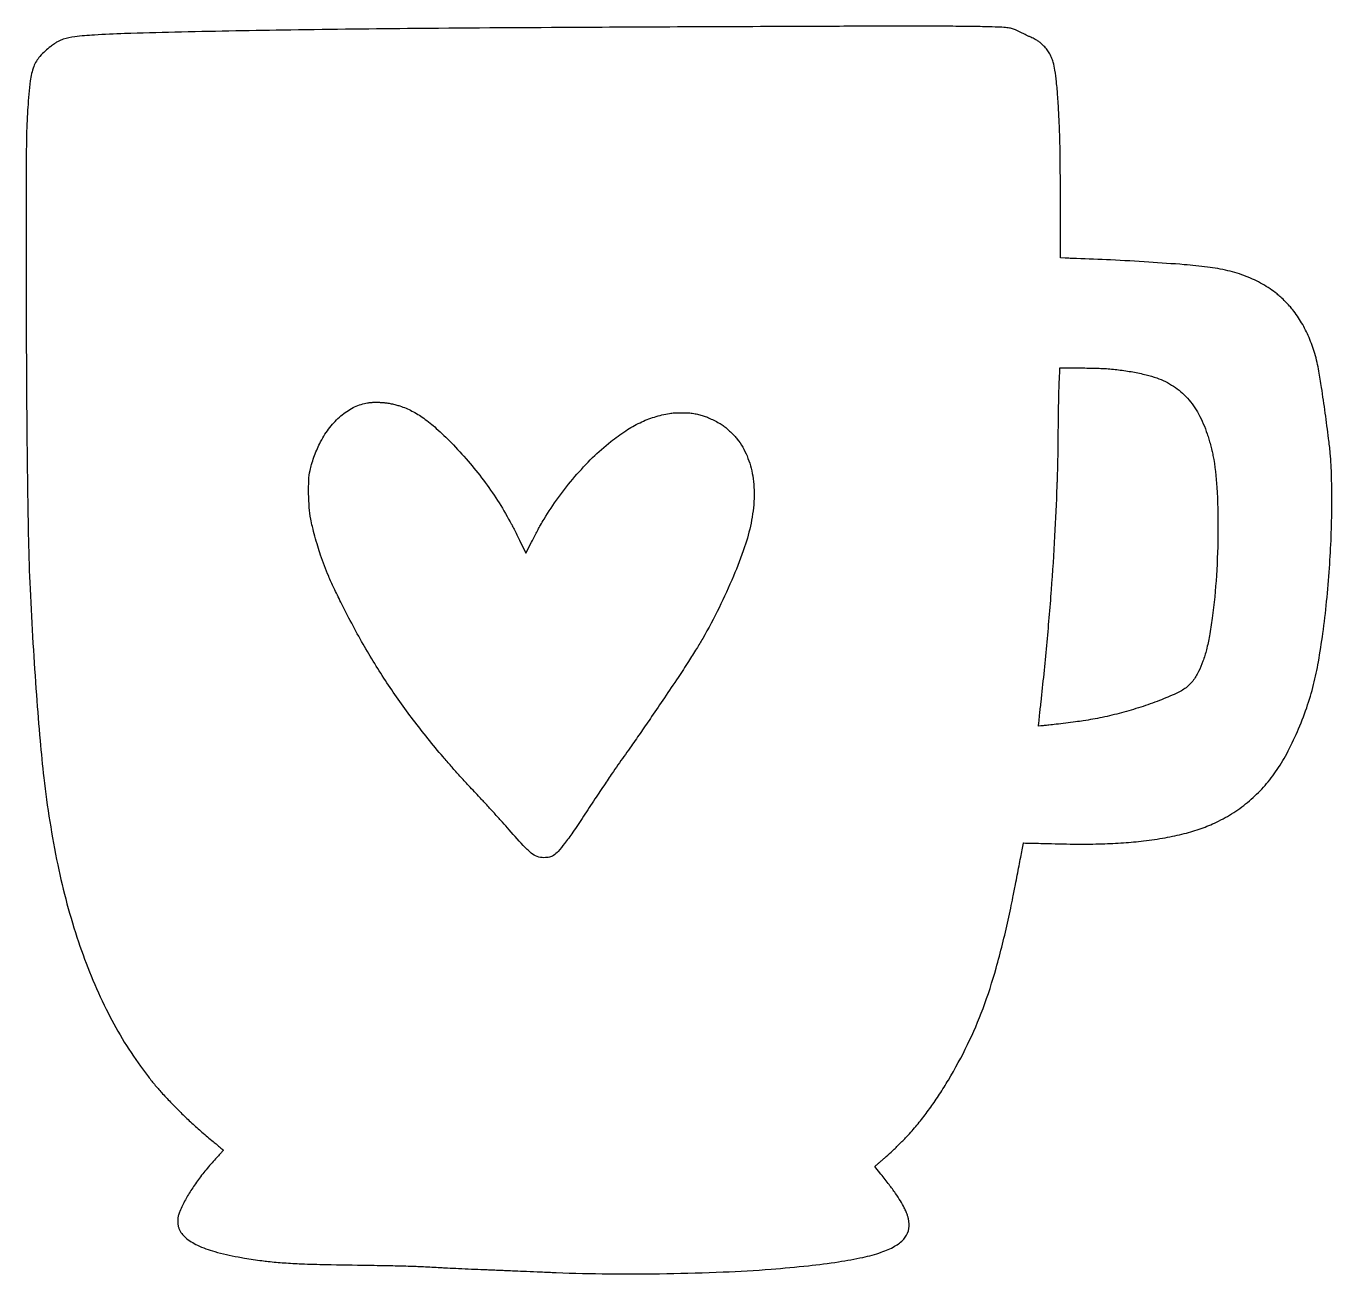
# Model space of a CAD drawing. Extents: x 2529 to 6003, y 1503 to 4822.
import ezdxf

# ---------------------------------------------------------------- set-up
doc = ezdxf.new("R2010")
doc.units = 0

msp = doc.modelspace()

# ---------------------------------------------------------------- linework, layer by layer
for points in [[(4623, 4820.925739, 0.000331), (3980.811581, 4818.085529, 0.001004), (3543.766762, 4814.984988, 0.001444), (3212.322924, 4811.010675, 0.002187), (2924, 4805.459448, 0.001864), (2790.268234, 4801.800528, 0.007887), (2710.205083, 4798.046403, 0.011979), (2657.815219, 4793.49881, 0.052479), (2627.5, 4786.865835, 0.02191), (2619.225462, 4783.712658, 0.026822), (2611.815642, 4780.027369, 0.022535), (2603.89899, 4775.061581, 0.009999), (2593.899755, 4767.843013, 0.04999), (2565.214468, 4741.37728, 0.091973), (2548.874812, 4714.259888, 0.060516), (2539.546648, 4675.805227, 0.012149), (2533.003762, 4605.5, 0.008083), (2530.449848, 4556.744872, 0.006123), (2529.168312, 4503.187669, 0.002682), (2528.635705, 4418.849568, 0.000295), (2528.565775, 4225.5, 0.001091), (2529.297735, 3921.894135, 0.00176), (2531.395429, 3663.369377, 0.001948), (2534.61602, 3456.001486, 0.007178), (2539.043079, 3325, 0.002784), (2546.856566, 3179.652793, 0.00333), (2555.89015, 3042.843652, 0.003634), (2565.631283, 2921.130153, 0.006733), (2575.586691, 2822.5, 0.022373), (2612.675255, 2590.912993, 0.03006), (2668.035728, 2385.817021, 0.033226), (2741.519111, 2207.135515, 0.042709), (2833.120145, 2055, 0.006889), (2853.799291, 2027.28993, 0.011054), (2872.276432, 2004.299923, 0.01097), (2891.85387, 1982.025319, 0.006652), (2915.934562, 1956.5, 0.006251), (2943.283793, 1928.969204, 0.007846), (2969.343693, 1904.175057, 0.007808), (2996.273023, 1880.113976, 0.00609), (3026.25, 1854.792282, -0.001359), (3036.503852, 1846.295716, -0.00223), (3045.132433, 1839.040777, -0.000249), (3052.788633, 1832.538331, -0.233966), (3052.966794, 1832.124509, -0.166249), (3052.551983, 1831.093762, -0.001254), (3046.505614, 1824.124336, -0.00363), (3038.485856, 1815.06064, -0.001211), (3026.621503, 1801.910658, 0.014329), (3001.234806, 1772.24412, 0.017122), (2979.118331, 1742.842429, 0.018189), (2960.291715, 1713.74679, 0.021723), (2944.79221, 1685, 0.009108), (2937.499261, 1669.216479, 0.035767), (2933.893829, 1659.124271, 0.049373), (2932.360577, 1650.347419, 0.030421), (2932.219365, 1639.854556, 0.010318), (2932.587592, 1634.447994, 0.023234), (2933.140849, 1630.377722, 0.028017), (2933.987509, 1626.881307, 0.024318), (2935.253283, 1623.328156, 0.122123), (2952.763086, 1599.508237, 0.061918), (2984.285063, 1579.295408, 0.045224), (3030.276064, 1562.187652, 0.020762), (3092.692661, 1547.953424, 0.006114), (3109.868698, 1544.996689, 0.002592), (3132.968562, 1541.433119, 0.002573), (3155.933939, 1538.132775, 0.006701), (3172.5, 1536.064872, 0.010338), (3214.75641, 1532.246836, 0.007876), (3261.157895, 1529.753454, 0.0047), (3326.218672, 1527.896663, 0.001033), (3438, 1525.989003, -0.001176), (3504.321813, 1524.838201, -0.003264), (3550.939055, 1523.615116, -0.004072), (3591.316925, 1521.962628, -0.003002), (3636, 1519.500357, 0.00357), (3649.458114, 1518.774095, 0.00042), (3679.440809, 1517.395962, 0.000527), (3713.545645, 1515.893107, 0.000559), (3747, 1514.49174, -0.000158), (3762.969689, 1513.835619, -0.000131), (3779.946875, 1513.128264, -0.000133), (3795.489945, 1512.472441, -0.00036), (3806.5, 1511.997006, 0.000463), (3828.634303, 1511.045752, 0.000166), (3860.15182, 1509.730981, 0.000151), (3897.596485, 1508.192797, 0.000112), (3939, 1506.513853, 0.008061), (4078.565544, 1503.138165, 0.005962), (4232.994871, 1503.73468, 0.006035), (4383.597186, 1507.930776, 0.009882), (4511, 1515.544165, 0.006431), (4609.977246, 1524.707106, 0.011748), (4690.402387, 1535.11297, 0.014307), (4754.914475, 1546.904093, 0.030462), (4803.771659, 1560.441278, 0.042153), (4839.562794, 1576.230028, 0.084945), (4863.681815, 1595.306953, 0.111125), (4876.136596, 1617.53272, 0.115796), (4877.614214, 1642.604115, 0.017086), (4875.740582, 1651.576437, 0.024353), (4873.42318, 1659.378331, 0.021039), (4870.098438, 1667.714526, 0.009097), (4865.009735, 1678.530224, 0.022255), (4854.953324, 1696.831279, 0.014546), (4841.831974, 1717.032355, 0.012006), (4824.932226, 1740.252188, 0.00658), (4803.183415, 1767.912326), (4786.694176, 1788.324652), (4790.658109, 1791.912326, -0.004246), (4793.126638, 1794.108695, -0.000488), (4798.727211, 1798.997583, -0.000588), (4805.401815, 1804.79876, -0.000479), (4812.561021, 1810.994339, 0.011037), (4829.929159, 1826.678144, 0.005706), (4850.975992, 1847.00377, 0.005679), (4871.242234, 1867.487571, 0.012964), (4885.944696, 1883.5, 0.012414), (4911.095783, 1913.848655, 0.011504), (4935.37558, 1946.175603, 0.011048), (4959.077558, 1980.888918, 0.009487), (4982.494488, 2018.404762, 0.021993), (5033.357648, 2112.611648, 0.023388), (5074.61826, 2209.039116, 0.021344), (5109.583964, 2316.392641, 0.01355), (5141.501158, 2444, 0.002075), (5148.321002, 2475.40407, 0.002606), (5154.3685, 2504.565567, 0.002042), (5161.149584, 2538.865063, 0.000725), (5170.573965, 2587.961189, -0.00053), (5175.020585, 2611.174734, -0.000873), (5178.835147, 2630.790561, -0.000055), (5182.300358, 2648.43511, -0.148928), (5182.527025, 2648.860359, -0.204274), (5182.957197, 2649.03337, -0.000065), (5201.691811, 2648.644737, -0.001084), (5222.51064, 2648.164993, -0.000656), (5247.153814, 2647.511291, 0.005088), (5325.859194, 2646.121378, 0.008802), (5391.296959, 2646.783674, 0.010276), (5448.537877, 2649.549105, 0.012486), (5502, 2654.578394, 0.013969), (5559.374702, 2663.056285, 0.019372), (5610.176859, 2674.063804, 0.021469), (5655.296789, 2687.77652, 0.027301), (5695.5, 2704.423066, 0.030955), (5741.788566, 2730.257128, 0.033101), (5783.45375, 2761.092282, 0.033198), (5820.578688, 2797.066999, 0.031516), (5853.316186, 2838.240774, 0.029989), (5882.827007, 2886.506389, 0.019655), (5911.160953, 2945.235094, 0.019117), (5935.830752, 3008.468006, 0.022035), (5954.320766, 3070.5, 0.01811), (5967.120458, 3130.727266, 0.009455), (5978.911155, 3206.543439, 0.008772), (5988.962939, 3291.457739, 0.007817), (5996.476004, 3380, 0.007642), (6000.994339, 3464.007247, 0.007993), (6002.855934, 3546.864073, 0.008493), (6002.056437, 3622.944275, 0.014755), (5998.458282, 3686, 0.010433), (5994.28545, 3724.71358, 0.002166), (5985.240558, 3792.541251, 0.00229), (5975.520628, 3860.783801, 0.008326), (5968.42612, 3904, 0.025919), (5957.442364, 3950.660107, 0.030061), (5942.095659, 3993.617573, 0.031508), (5922.488402, 4032.580922, 0.035153), (5898.762964, 4067.297812, 0.018644), (5890.213721, 4077.303673, 0.009407), (5878.742151, 4089.297304, 0.009404), (5866.853859, 4100.825491, 0.019063), (5857, 4109.348302, 0.040173), (5818.443057, 4135.42587, 0.036324), (5774.919194, 4156.009193, 0.034071), (5726.174505, 4171.142145, 0.027185), (5672, 4180.918911, 0.011416), (5609.943438, 4187.230476, 0.00348), (5515.762531, 4193.982339, 0.003584), (5414.095419, 4199.828579, 0.00507), (5323.5, 4203.46634, -0.001064), (5315.372799, 4203.727471, -0.000864), (5306.662013, 4204.040971, -0.000872), (5298.635144, 4204.357769, -0.002271), (5292.860044, 4204.622073), (5281.220088, 4205.207782), (5280.699602, 4352.353891, 0.000624), (5280.255019, 4445.244157, 0.003003), (5279.618124, 4498.137986, 0.004627), (5278.486556, 4539.576222, 0.00329), (5276.482791, 4586, 0.005313), (5273.599328, 4633.726992, 0.009163), (5270.050815, 4673.360878, 0.010671), (5265.967549, 4704.847772, 0.032182), (5261.358889, 4725.987963, 0.032008), (5256.810373, 4738.725435, 0.033665), (5250.736809, 4750.556303, 0.033855), (5243.166253, 4761.404913, 0.033164), (5234.152296, 4771.212435, 0.019581), (5226.659849, 4777.811384, 0.029609), (5219.607122, 4782.886083, 0.024419), (5211.06888, 4787.725993, 0.008909), (5198.546315, 4793.760301, -0.001937), (5191.384346, 4797.089239, -0.001245), (5183.101105, 4801.003642, -0.001251), (5175.013083, 4804.875291, -0.002349), (5168.5, 4808.050872, 0.006637), (5160.789593, 4811.728725, 0.020459), (5155.449235, 4813.92947, 0.026699), (5150.780241, 4815.35635, 0.019854), (5145.5, 4816.445985, 0.024169), (5130.193875, 4818.221324, 0.007803), (5107.391509, 4819.397582, 0.005006), (5073.549098, 4820.275022, 0.001265), (5018.5, 4821.011559, 0.001191), (4953.006222, 4821.566031, 0.001575), (4893.34417, 4821.741019, 0.00079), (4808.907171, 4821.589239, 0.000095)], [(5398.5, 3911.023438, -0.015975), (5435.155834, 3907.661233, -0.013761), (5473.405258, 3901.843854, -0.014218), (5508.942082, 3894.384975, -0.026838), (5537.010973, 3886.039851, -0.059756), (5581.612639, 3863.829714, -0.064198), (5618.506994, 3832.142964, -0.059767), (5648.137134, 3790.069816, -0.042238), (5671.187634, 3737, -0.009281), (5675.50736, 3723.363211, -0.00729), (5679.697756, 3708.433206, -0.007298), (5683.444748, 3693.411764, -0.009397), (5686.425416, 3679.5, -0.034206), (5696.950347, 3594.978002, -0.015041), (5699.817404, 3482.218647, -0.014683), (5695.680118, 3360.663096, -0.017721), (5684.410535, 3247, -0.009659), (5677.112848, 3199.857808, -0.019294), (5669.194171, 3162.974351, -0.023669), (5659.834325, 3132.435167, -0.029305), (5648.163082, 3105.083634, -0.04423), (5632.607799, 3079.7304, -0.073995), (5614.935697, 3062.095116, -0.053215), (5588.954834, 3046.861839, -0.013531), (5543.829587, 3027.947086, -0.013952), (5494.363424, 3010.340326, -0.01341), (5443.338215, 2995.26739, -0.013508), (5391.975885, 2983.056852, -0.014742), (5341.5, 2974.033125, -0.00381), (5320.876751, 2971.131032, -0.001899), (5294.717998, 2967.754099, -0.001882), (5268.9775, 2964.628855, -0.004602), (5250, 2962.574097, 0.000015), (5243.633723, 2961.943834, 0.000015), (5237.3224, 2961.318625, 0.000015), (5231.846685, 2960.775859, 0.000065), (5228.608169, 2960.454328), (5222.716338, 2959.868594), (5223.400838, 2969.684297, -0.007539), (5223.918107, 2975.77678, -0.000834), (5225.334244, 2989.688512, -0.001017), (5227.081208, 3006.24177, -0.000823), (5229.021432, 3024, 0.004392), (5244.33397, 3174.065127, 0.004559), (5256.802369, 3322.529664, 0.00473), (5266.122051, 3465.248858, 0.005896), (5271.961059, 3598, -0.000477), (5272.388563, 3610.903138, -0.000498), (5272.834909, 3623.625, -0.000478), (5273.242182, 3634.620562, -0.002192), (5273.512601, 3641, 0.007792), (5273.761688, 3648.990025, 0.000341), (5274.17728, 3676.88125, 0.000578), (5274.609398, 3709.961178, 0.000412), (5275.019842, 3747, -0.00069), (5275.670162, 3802.886809, -0.002689), (5276.306017, 3837.453922, -0.003701), (5277.201214, 3866.162166, -0.00239), (5278.642959, 3899.395877), (5279.312348, 3913.291754), (5329.906174, 3912.693921, -0.001526), (5350.596037, 3912.386304, -0.001608), (5370.925564, 3911.95661, -0.001536), (5388.454851, 3911.475839, -0.007258)], [(3478.5, 3820.479519, -0.021838), (3488.288879, 3819.419918, -0.012168), (3500.100225, 3817.32146, -0.011983), (3512.223906, 3814.557741, -0.016146), (3523.038327, 3811.4435, -0.04124), (3555.215734, 3798.024335, -0.035803), (3586.396883, 3778.944938, -0.02906), (3619.897084, 3751.921295, -0.014184), (3659.508293, 3713.873756, -0.016599), (3704.515714, 3664.973556, -0.017466), (3745.389689, 3613.996519, -0.017484), (3782.567625, 3560.341664, -0.01671), (3816.501238, 3503.418478, -0.006576), (3820.549029, 3495.847873, -0.001649), (3826.948001, 3483.391293, -0.001683), (3834.170998, 3469.097045, -0.001695), (3841.281554, 3454.785925), (3858.382971, 3420.071849), (3873.019562, 3448.785925, -0.001626), (3883.651055, 3469.476192, -0.00583), (3890.63853, 3482.589901, -0.006764), (3897.392878, 3494.531324, -0.002802), (3906.832852, 3510.5, -0.022162), (3944.809408, 3567.985363, -0.020532), (3988.65337, 3623.41866, -0.020916), (4035.911735, 3673.936656, -0.02589), (4084.11879, 3716.656815, -0.02347), (4123.874988, 3745.42663, -0.033076), (4161.973172, 3766.90591, -0.035565), (4200.249787, 3782.022936, -0.034964), (4240.5, 3791.665656, -0.014965), (4247.041674, 3792.556249, -0.013124), (4253.917786, 3793.101519, -0.009984), (4262.355874, 3793.379388, -0.003915), (4274, 3793.439004, -0.003241), (4287.296673, 3793.31676, -0.015395), (4294.897275, 3792.963362, -0.021652), (4301.203214, 3792.199498, -0.01123), (4309, 3790.729885, -0.007674), (4314.585511, 3789.456726, -0.004857), (4321.059375, 3787.809387, -0.004877), (4327.388894, 3786.06691, -0.008967), (4332.5, 3784.506405, -0.024336), (4344.437555, 3779.973174, -0.013073), (4358.709066, 3773.293926, -0.01307), (4372.518133, 3765.928065, -0.025989), (4382.965936, 3759.259034, -0.022518), (4392.285201, 3751.949631, -0.012726), (4402.932351, 3742.313511, -0.012734), (4413.014102, 3732.209294, -0.023822), (4420.551621, 3723.460895, -0.068332), (4446.692209, 3678.547593, -0.056816), (4461.825939, 3625.344987, -0.051615), (4465.466231, 3565.235128, -0.039524), (4457.471251, 3499.842876, -0.032795), (4440.150046, 3436.326327, -0.016372), (4410.431274, 3358.445224, -0.015425), (4372.263036, 3274.807771, -0.015059), (4328.723504, 3193, -0.00904), (4312.562381, 3165.872425, -0.00446), (4291.100154, 3131.963413, -0.003516), (4263.303186, 3089.558213, -0.001679), (4227.009328, 3035.425981, -0.000938), (4192.976652, 2985.236402, -0.001824), (4165.581575, 2945.312212, -0.00193), (4138.932043, 2907.092806, -0.001204), (4107.421285, 2862.5, 0.004683), (4091.264962, 2839.295307, 0.001725), (4068.893023, 2806.268693, 0.001526), (4042.071791, 2766.113962, 0.001016), (4011.562228, 2719.930851, -0.005083), (3982.966204, 2677.400634, -0.012867), (3961.082386, 2647.249771, -0.016094), (3943.97702, 2626.344464, -0.070701), (3931.933203, 2615.957136, -0.03655), (3926.492781, 2613.003011, -0.047845), (3921.140785, 2611.177204, -0.040258), (3914.85777, 2610.210429, -0.017496), (3906.408255, 2609.895858, -0.089569), (3888.497322, 2613.089216, -0.082705), (3872.273792, 2622.381032, -0.036659), (3851.111261, 2642.432666, -0.004605), (3809.002392, 2689.5, 0.002707), (3791.736794, 2708.946714, 0.00189), (3772.062942, 2730.699763, 0.001855), (3751.68915, 2752.890309, 0.002202), (3732.277599, 2773.69143, -0.00172), (3703.116686, 2804.879534, -0.003265), (3679.889743, 2830.223047, -0.003725), (3659.173262, 2853.47163, -0.003291), (3637.926294, 2878, -0.014428), (3558.624101, 2976.387917, -0.0164), (3488.593635, 3075.160225, -0.016415), (3425.244209, 3178.226064, -0.01451), (3365.995388, 3289.5, -0.004603), (3347.621339, 3327.435088, -0.008762), (3333.66444, 3358.328985, -0.01023), (3322.338003, 3386.172882, -0.010182), (3312.141453, 3414.5, -0.008549), (3304.520351, 3438.451808, -0.006401), (3296.917522, 3465.076361, -0.006495), (3290.357103, 3490.518184, -0.013595), (3286.052486, 3510.5, -0.026343), (3281.939609, 3541.400972, -0.015911), (3280.173256, 3578.304017, -0.01584), (3280.730499, 3613.868981, -0.038442), (3283.980569, 3639.904651, -0.022316), (3288.055458, 3656.15725, -0.01375), (3294.217575, 3674.8912, -0.013443), (3301.668414, 3693.978668, -0.016456), (3309.686105, 3711.371084, -0.042728), (3333.413755, 3750.048721, -0.051219), (3362.13882, 3781.63324, -0.055367), (3394.480717, 3804.712898, -0.068311), (3428.946869, 3818.191193, -0.023823), (3436.728233, 3819.677451, -0.01254), (3446.50668, 3820.816997, -0.012535), (3456.274765, 3821.4613, -0.025178), (3464, 3821.387528, -0.000478), (3466.730056, 3821.221198, -0.000183), (3470.528125, 3820.984754, -0.000181), (3474.651264, 3820.725056, -0.000223)]]:
    msp.add_lwpolyline(points, format="xyb", close=True)

doc.saveas('drawing.dxf')
